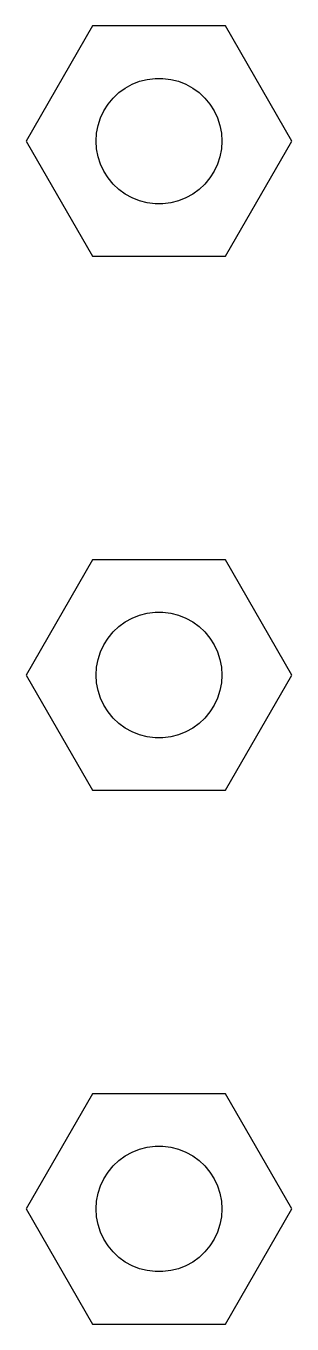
# Model space of a CAD drawing. Header units: metres. Extents: x -3.2 to 3.2, y 35.5 to 66.5.
import ezdxf

# ---------------------------------------------------------------- set-up
doc = ezdxf.new("R2010")
doc.units = ezdxf.units.M

msp = doc.modelspace()

# ---------------------------------------------------------------- linework, layer by layer
for p, q in [((-1.587, 66.498), (-3.173, 63.75)), ((1.587, 66.498), (-1.587, 66.498)), ((3.173, 63.75), (1.587, 66.498)), ((-0.804, 65.016), (-0.639, 65.107)), ((-0.639, 65.107), (-0.464, 65.177)), ((-0.464, 65.177), (-0.281, 65.223)), ((-0.281, 65.223), (-0.094, 65.247)), ((-0.094, 65.247), (0.094, 65.247)), ((0.094, 65.247), (0.281, 65.223)), ((0.281, 65.223), (0.464, 65.177)), ((0.464, 65.177), (0.639, 65.107)), ((0.639, 65.107), (0.804, 65.016)), ((-1.093, 64.777), (-0.956, 64.906)), ((-0.956, 64.906), (-0.804, 65.016)), ((0.804, 65.016), (0.956, 64.906)), ((0.956, 64.906), (1.093, 64.777)), ((-1.314, 64.473), (-1.214, 64.632)), ((-1.214, 64.632), (-1.093, 64.777)), ((1.093, 64.777), (1.214, 64.632)), ((1.214, 64.632), (1.314, 64.473)), ((-1.453, 64.123), (-1.395, 64.302)), ((-1.395, 64.302), (-1.314, 64.473)), ((1.314, 64.473), (1.395, 64.302)), ((1.395, 64.302), (1.453, 64.123)), ((-1.5, 63.75), (-1.488, 63.938)), ((-1.488, 63.938), (-1.453, 64.123)), ((1.453, 64.123), (1.488, 63.938)), ((1.488, 63.938), (1.5, 63.75)), ((-3.173, 63.75), (-1.587, 61.002)), ((-1.488, 63.562), (-1.5, 63.75)), ((-1.453, 63.377), (-1.488, 63.562)), ((1.488, 63.562), (1.453, 63.377)), ((1.5, 63.75), (1.488, 63.562)), ((1.587, 61.002), (3.173, 63.75)), ((-1.395, 63.198), (-1.453, 63.377)), ((1.453, 63.377), (1.395, 63.198)), ((-1.314, 63.027), (-1.395, 63.198)), ((-1.214, 62.868), (-1.314, 63.027)), ((1.314, 63.027), (1.214, 62.868)), ((1.395, 63.198), (1.314, 63.027)), ((-1.093, 62.723), (-1.214, 62.868)), ((-0.956, 62.594), (-1.093, 62.723)), ((1.093, 62.723), (0.956, 62.594)), ((1.214, 62.868), (1.093, 62.723)), ((-0.804, 62.483), (-0.956, 62.594)), ((-0.639, 62.393), (-0.804, 62.483)), ((-0.464, 62.323), (-0.639, 62.393)), ((-0.281, 62.277), (-0.464, 62.323)), ((0.464, 62.323), (0.281, 62.277)), ((0.639, 62.393), (0.464, 62.323)), ((0.804, 62.483), (0.639, 62.393)), ((0.956, 62.594), (0.804, 62.483)), ((-0.094, 62.253), (-0.281, 62.277)), ((0.094, 62.253), (-0.094, 62.253)), ((0.281, 62.277), (0.094, 62.253)), ((-1.587, 61.002), (1.587, 61.002)), ((-1.587, 53.748), (-3.173, 51)), ((1.587, 53.748), (-1.587, 53.748)), ((3.173, 51), (1.587, 53.748)), ((-0.639, 52.357), (-0.464, 52.427)), ((-0.464, 52.427), (-0.281, 52.473)), ((-0.281, 52.473), (-0.094, 52.497)), ((-0.094, 52.497), (0.094, 52.497)), ((0.094, 52.497), (0.281, 52.473)), ((0.281, 52.473), (0.464, 52.427)), ((0.464, 52.427), (0.639, 52.357)), ((-1.093, 52.027), (-0.956, 52.156)), ((-0.956, 52.156), (-0.804, 52.267)), ((-0.804, 52.267), (-0.639, 52.357)), ((0.639, 52.357), (0.804, 52.267)), ((0.804, 52.267), (0.956, 52.156)), ((0.956, 52.156), (1.093, 52.027)), ((-1.314, 51.723), (-1.214, 51.882)), ((-1.214, 51.882), (-1.093, 52.027)), ((1.093, 52.027), (1.214, 51.882)), ((1.214, 51.882), (1.314, 51.723)), ((-1.453, 51.373), (-1.395, 51.552)), ((-1.395, 51.552), (-1.314, 51.723)), ((1.314, 51.723), (1.395, 51.552)), ((1.395, 51.552), (1.453, 51.373)), ((-1.5, 51), (-1.488, 51.188)), ((-1.488, 51.188), (-1.453, 51.373)), ((1.453, 51.373), (1.488, 51.188)), ((1.488, 51.188), (1.5, 51)), ((-3.173, 51), (-1.587, 48.252)), ((-1.488, 50.812), (-1.5, 51)), ((1.5, 51), (1.488, 50.812)), ((1.587, 48.252), (3.173, 51)), ((-1.453, 50.627), (-1.488, 50.812)), ((-1.395, 50.448), (-1.453, 50.627)), ((1.453, 50.627), (1.395, 50.448)), ((1.488, 50.812), (1.453, 50.627)), ((-1.314, 50.277), (-1.395, 50.448)), ((-1.214, 50.118), (-1.314, 50.277)), ((1.314, 50.277), (1.214, 50.118)), ((1.395, 50.448), (1.314, 50.277)), ((-1.093, 49.973), (-1.214, 50.118)), ((-0.956, 49.844), (-1.093, 49.973)), ((1.093, 49.973), (0.956, 49.844)), ((1.214, 50.118), (1.093, 49.973)), ((-0.804, 49.733), (-0.956, 49.844)), ((-0.639, 49.643), (-0.804, 49.733)), ((-0.464, 49.573), (-0.639, 49.643)), ((0.639, 49.643), (0.464, 49.573)), ((0.804, 49.733), (0.639, 49.643)), ((0.956, 49.844), (0.804, 49.733)), ((-0.281, 49.527), (-0.464, 49.573)), ((-0.094, 49.503), (-0.281, 49.527)), ((0.094, 49.503), (-0.094, 49.503)), ((0.281, 49.527), (0.094, 49.503)), ((0.464, 49.573), (0.281, 49.527)), ((-1.587, 48.252), (1.587, 48.252)), ((-1.587, 40.998), (-3.173, 38.25)), ((1.587, 40.998), (-1.587, 40.998)), ((3.173, 38.25), (1.587, 40.998)), ((-0.639, 39.607), (-0.464, 39.677)), ((-0.464, 39.677), (-0.281, 39.723)), ((-0.281, 39.723), (-0.094, 39.747)), ((-0.094, 39.747), (0.094, 39.747)), ((0.094, 39.747), (0.281, 39.723)), ((0.281, 39.723), (0.464, 39.677)), ((0.464, 39.677), (0.639, 39.607)), ((-1.093, 39.277), (-0.956, 39.406)), ((-0.956, 39.406), (-0.804, 39.517)), ((-0.804, 39.517), (-0.639, 39.607)), ((0.639, 39.607), (0.804, 39.517)), ((0.804, 39.517), (0.956, 39.406)), ((0.956, 39.406), (1.093, 39.277)), ((-1.314, 38.973), (-1.214, 39.132)), ((-1.214, 39.132), (-1.093, 39.277)), ((1.093, 39.277), (1.214, 39.132)), ((1.214, 39.132), (1.314, 38.973)), ((-1.453, 38.623), (-1.395, 38.802)), ((-1.395, 38.802), (-1.314, 38.973)), ((1.314, 38.973), (1.395, 38.802)), ((1.395, 38.802), (1.453, 38.623)), ((-1.5, 38.25), (-1.488, 38.438)), ((-1.488, 38.438), (-1.453, 38.623)), ((1.453, 38.623), (1.488, 38.438)), ((1.488, 38.438), (1.5, 38.25)), ((-3.173, 38.25), (-1.587, 35.502)), ((-1.488, 38.062), (-1.5, 38.25)), ((1.5, 38.25), (1.488, 38.062)), ((1.587, 35.502), (3.173, 38.25)), ((-1.453, 37.877), (-1.488, 38.062)), ((-1.395, 37.698), (-1.453, 37.877)), ((1.453, 37.877), (1.395, 37.698)), ((1.488, 38.062), (1.453, 37.877)), ((-1.314, 37.527), (-1.395, 37.698)), ((-1.214, 37.368), (-1.314, 37.527)), ((1.314, 37.527), (1.214, 37.368)), ((1.395, 37.698), (1.314, 37.527)), ((-1.093, 37.223), (-1.214, 37.368)), ((-0.956, 37.094), (-1.093, 37.223)), ((1.093, 37.223), (0.956, 37.094)), ((1.214, 37.368), (1.093, 37.223)), ((-0.804, 36.983), (-0.956, 37.094)), ((-0.639, 36.893), (-0.804, 36.983)), ((-0.464, 36.823), (-0.639, 36.893)), ((0.639, 36.893), (0.464, 36.823)), ((0.804, 36.983), (0.639, 36.893)), ((0.956, 37.094), (0.804, 36.983)), ((-0.281, 36.777), (-0.464, 36.823)), ((-0.094, 36.753), (-0.281, 36.777)), ((0.094, 36.753), (-0.094, 36.753)), ((0.281, 36.777), (0.094, 36.753)), ((0.464, 36.823), (0.281, 36.777)), ((-1.587, 35.502), (1.587, 35.502))]:
    msp.add_line(p, q)

doc.saveas('drawing.dxf')
